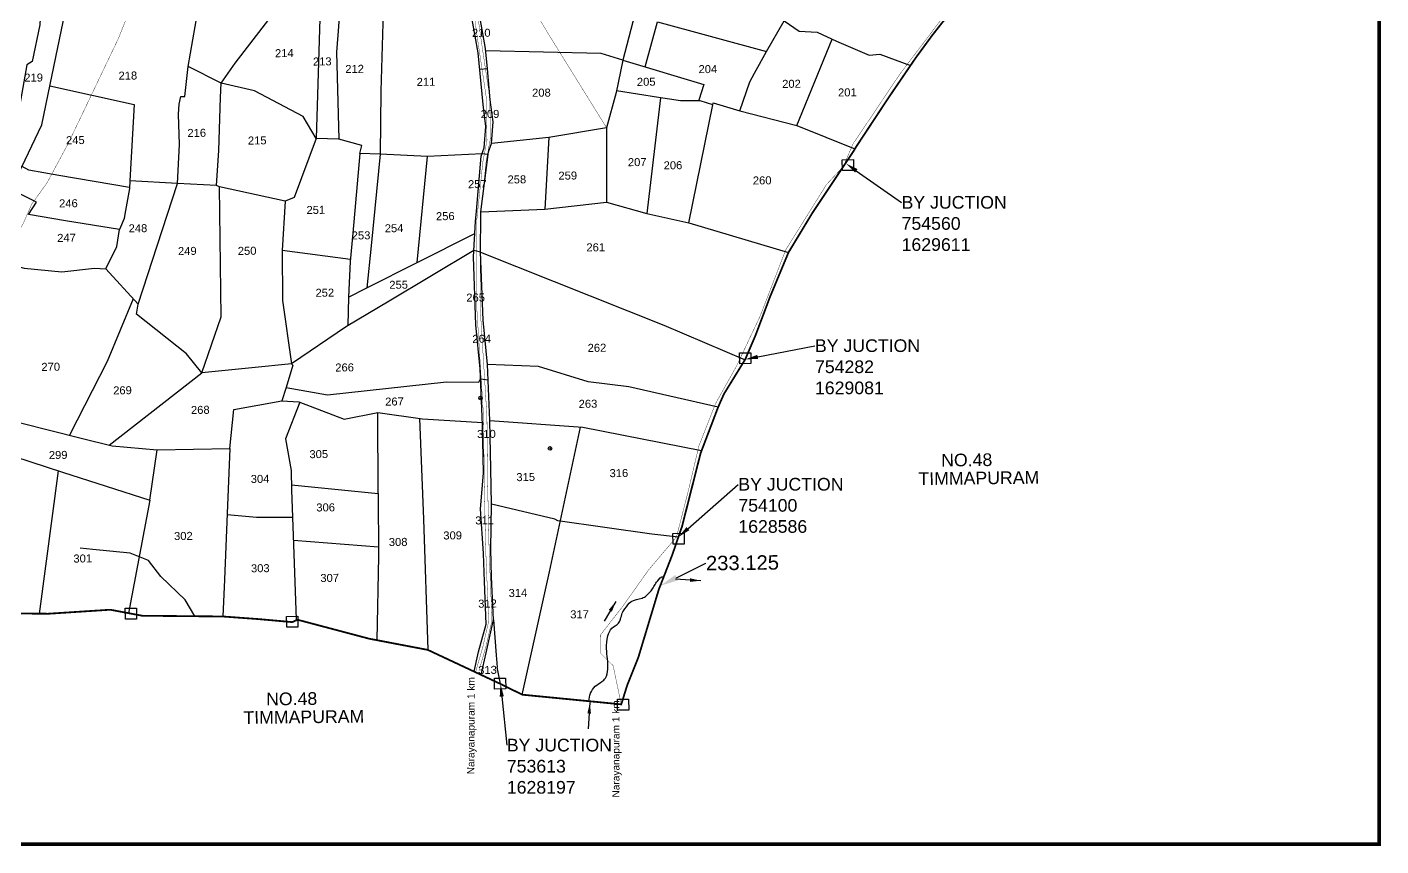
# Model space of a CAD drawing. Header units: feet. Extents: x 747415 to 756227, y 1625559 to 1633509.
# Drawn here: x 752324 to 756066, y 1627701 to 1629964 of the extents above; entities that cross this region are included whole.
import ezdxf
from ezdxf import colors
from ezdxf.entities.mleader import LeaderData, LeaderLine
from ezdxf.enums import TextEntityAlignment as Align
from ezdxf.math import Vec2, Vec3

# ---------------------------------------------------------------- set-up
doc = ezdxf.new("R2010")
doc.units = ezdxf.units.FT
doc.header["$LTSCALE"] = 15
doc.header["$MEASUREMENT"] = 0
doc.header["$PDMODE"] = 32
doc.header["$PDSIZE"] = 10
doc.linetypes.add('HIDDEN2', pattern=[0.1875, 0.125, -0.0625])
for name, color, linetype in [('CRDS STONES', 7, 'Continuous'), ('CURRENT POWER LINE', 3, 'Continuous'), ('PAPER SIZE', 10, 'Continuous'), ('PLOT', 7, 'Continuous'), ('PLOT NO', 7, 'Continuous'), ('ROADS', 6, 'Continuous'), ('TANKS-STREAM', 4, 'Continuous'), ('TEXT', 1, 'Continuous'), ('VILLAGE STONES', 240, 'Continuous')]:
    doc.layers.add(name, color=color, linetype=linetype)
doc.layers.add('VILLAGE BOUNDRY', color=5, linetype='HIDDEN2', lineweight=100)
doc.styles.get("Standard").update_dxf_attribs({"font": 'arial.ttf'})
doc.linetypes.add('DOTS', pattern='A,1e-06,-3,["●",Standard,S=3,R=0,X=-1.25,Y=-1.25],-3', length=6.000001)
doc.dimstyles.get("Standard").update_dxf_attribs({"dimtxt": 0.18, "dimasz": 30, "dimexe": 0.18, "dimexo": 0.0625, "dimgap": 0.09, "dimtad": 0, "dimtih": 1, "dimtoh": 1, "dimdec": 4, "dimzin": 0, "dimdsep": 46, "dimtxsty": 'Standard', "dimcen": 0.09, "dimadec": 0, "dimazin": 0, "dimtfac": 1, "dimtdec": 4, "dimtofl": 0, "dimtmove": 0, "dimatfit": 3, "dimfxl": 1, "dimtolj": 1, "dimtzin": 0, "dimarcsym": 0})

msp = doc.modelspace()

# ---------------------------------------------------------------- linework, layer by layer
for p in [(753576.8, 1628938.4), (753576.8, 1628938.4), (753576.8, 1628938.4), (753769, 1628799), (753769, 1628799), (753769, 1628799)]:
    msp.add_point(p)
at = {"layer": 'CURRENT POWER LINE'}
msp.add_lwpolyline([(752786.9, 1628335.3), (752760.6, 1628380.2), (752693.4, 1628445.5), (752659.2, 1628489), (752608.3, 1628509.2), (752505, 1628519.9), (752470.4, 1628523.5)], dxfattribs=at)
at = {"layer": 'PAPER SIZE', "color": 5, "const_width": 10}
msp.add_lwpolyline([(756060.6, 1627705.5), (749789.7, 1627705.5), (749789.7, 1633503.8), (756060.6, 1633503.8)], close=True, dxfattribs=at)
at = {"layer": 'PLOT'}
for points in [[(754293.6, 1629732.1), (754321.4, 1629812.6), (754334.6, 1629836), (754367.4, 1629896.1), (754416.5, 1629980.4), (754364.7, 1630007.7), (754264.3, 1630040.9), (754088.4, 1630077), (754025.8, 1630087.9), (753847.9, 1630163), (753875.3, 1630293.2), (753892, 1630372.7), (753710.7, 1630431.3), (753731.1, 1630582.6)], [(753597.9, 1629611.7), (753581.1, 1629613.5), (753430.3, 1629606.2), (753299.4, 1629612), (753243.4, 1629614.4), (753249.1, 1629636.2), (753185.1, 1629654), (753122.8, 1629655.9), (753086.3, 1629716.6), (752952.3, 1629787.5), (752859.6, 1629808.3), (752768.8, 1629854.2), (752794.6, 1630002.4), (752799.5, 1630065.1), (752821.8, 1630258.4), (752818.9, 1630266.1), (752831.1, 1630308.5), (752841.4, 1630315.9), (752838.7, 1630330.7), (752926.3, 1630433.5)], [(754085.1, 1630428.8), (754025.3, 1630084.8), (753970.3, 1629872.1), (753951.5, 1629782.6), (753925.2, 1629685.4), (753924.8, 1629514.3), (753924.7, 1629480.1), (754036.4, 1629448.3), (754152.4, 1629422.9), (754428.2, 1629340.9)], [(752380.4, 1630274.9), (752363.5, 1630061.8), (752358.4, 1629970.1), (752337.3, 1629868.8), (752322.6, 1629859.6), (752288.1, 1629661.1), (752281.3, 1629622.1), (752199.8, 1629438.2), (752177.2, 1629375.7), (752166.9, 1629337.9), (752194.1, 1629330.5), (752220.7, 1629428.2), (752235.8, 1629443.4), (752309.1, 1629577.1), (752364.6, 1629693), (752387, 1629804.9), (752439.1, 1630054.7)], [(753161.9, 1630280.6), (753156.4, 1630203.4), (753137.6, 1630138.8), (753122.6, 1629655.9), (753062.2, 1629492.7), (753036.7, 1629482.1), (752855.6, 1629522), (752847, 1629525.3), (752739.2, 1629531.2), (752607.7, 1629538.6)], [(753577.1, 1629341.1), (753558.2, 1629345.7), (753324.8, 1629205.8), (753206.5, 1629136.2), (753054.9, 1629033.2), (752945.1, 1629022), (752806.5, 1629007.9), (752859.7, 1629163), (752855.6, 1629522), (752847, 1629525.3), (752853.2, 1629622.1), (752858, 1629768.7), (752859.6, 1629808.3), (752899.2, 1629864), (753047.7, 1630058), (753135.7, 1630125)], [(753195.9, 1630142.3), (753184.6, 1629964.9), (753178.8, 1629893.9), (753185.1, 1629654)], [(753308.8, 1630037.4), (753301.4, 1629786.5), (753299.4, 1629612), (753274.4, 1629359.3), (753262.9, 1629242.6), (753402.1, 1629312.8), (753561.2, 1629393)], [(753559.4, 1628182.3), (753571.2, 1628236.6), (753592.3, 1628313.3), (753587.5, 1628431.4), (753585.3, 1628508.4), (753576.5, 1628632.3), (753585, 1628730.6), (753582.8, 1628864.2), (753575.7, 1629018.6), (753564.3, 1629140.6), (753557.1, 1629328.6), (753563.4, 1629426.2), (753565.5, 1629454.7), (753578.7, 1629606.7), (753586.7, 1629629.6), (753591.4, 1629688.8), (753583.9, 1629749.6), (753575.8, 1629835.6), (753570.4, 1629892), (753554.2, 1629984.9)], [(753579.1, 1628173.1), (753592.5, 1628234.5), (753612.4, 1628325.8), (753607.6, 1628443.9), (753605.3, 1628520.9), (753606.8, 1628645), (753605.1, 1628743.1), (753602.9, 1628876.7), (753595.8, 1629031.1), (753584.4, 1629153.1), (753577.1, 1629341.1), (753577.8, 1629442.5), (753577.9, 1629453.3), (753598.8, 1629619.2), (753606.8, 1629642.1), (753611.5, 1629701.3), (753604, 1629762.1), (753595.9, 1629848.1), (753590.5, 1629904.5), (753574.3, 1629997.4)], [(754031.9, 1629853.5), (754066.3, 1629978.3), (754367.4, 1629896.1)], [(754416.5, 1629980.4), (754457.7, 1629951.8), (754507.5, 1629949.5), (754560.8, 1629924.8), (754650.8, 1629886.3), (754680.5, 1629888.3), (754765.5, 1629857.6)], [(754451.3, 1629691.6), (754548.7, 1629930.4)], [(753970.3, 1629872.1), (753910.2, 1629890.1), (753591.2, 1629897.7)], [(752541.2, 1629295.6), (752630.5, 1629198.2), (752696.8, 1629401.3), (752739.2, 1629531.2), (752744.5, 1629638.7), (752742.2, 1629722.8), (752743.8, 1629750.7), (752748.2, 1629771.4), (752759.2, 1629771.9), (752768.8, 1629854.2)], [(753970.3, 1629872.1), (754194.4, 1629804.7), (754180, 1629761.4)], [(753595.9, 1629848.1), (753574.8, 1629846.1)], [(752386.3, 1629801.2), (752619.6, 1629749.2), (752607.7, 1629538.4), (752606.5, 1629517.1), (752594, 1629446.9), (752591.9, 1629434.9), (752579.1, 1629404.1), (752429.5, 1629428.3), (752327.7, 1629445.8), (752350, 1629480.1), (752275.9, 1629516.5)], [(754152.4, 1629422.9), (754219.1, 1629748.5), (754184.3, 1629760), (754129.4, 1629759.4), (754068.4, 1629769), (753952.5, 1629787.3)], [(754074, 1629768.1), (754036.4, 1629448.3)], [(754219.1, 1629748.5), (754219.7, 1629754), (754293.6, 1629732.1), (754451.3, 1629691.6), (754611.6, 1629626.7)], [(753925.2, 1629685.4), (753765.3, 1629658.1), (753755, 1629460.2), (753924.7, 1629480.1)], [(753765.3, 1629658.1), (753606.8, 1629642.1)], [(753243.4, 1629614.4), (753223.9, 1629393.7), (753217, 1629315.5), (753211.8, 1629216.7), (753210.2, 1629138.4)], [(753402.1, 1629312.8), (753430.3, 1629606.2)], [(752606.7, 1629520.4), (752411.6, 1629553.8), (752328.4, 1629568.1), (752309.8, 1629578.3)], [(753036.7, 1629482.1), (753028.6, 1629345.8), (753029.6, 1629207.8), (753054.9, 1629033.2), (753057.9, 1629029.4), (753039.4, 1628967.7), (753027.7, 1628931), (753074.3, 1628928), (753200.4, 1628879.7), (753292.9, 1628898.1), (753416.7, 1628881), (753582.5, 1628870.4)], [(753577.9, 1629453.3), (753755, 1629460.2)], [(752194.1, 1629330.5), (752315.8, 1629297.3), (752420.1, 1629287.3), (752510.1, 1629297.2), (752541.2, 1629295.6), (752572, 1629357.3), (752579.5, 1629404)], [(753217.4, 1629321), (753028.6, 1629345.8)], [(753577.1, 1629341.1), (754083.7, 1629140.1), (754308.1, 1629044.1)], [(753211.8, 1629216.7), (753262.9, 1629242.6)], [(752617.1, 1629212.8), (752544.8, 1629039.4), (752440.5, 1628835.8)], [(752550.6, 1628808), (752806.5, 1629007.9), (752764, 1629060.6), (752626.2, 1629170.3), (752630.5, 1629198.2)], [(751586, 1629074.2), (751636.7, 1629052.8), (751777.7, 1629005.9), (751878.9, 1628969.2), (751918, 1628955), (752029.8, 1628944.5), (752222.3, 1628912.1), (752224.5, 1628890.5), (752473.2, 1628827.5), (752558.5, 1628806), (752683, 1628795), (752883.8, 1628798.6), (752894.9, 1628906.9), (753027.7, 1628931)], [(754233.8, 1628913.5), (753986.7, 1628969.7), (753874.3, 1628983.2), (753737.3, 1629025.7), (753595.8, 1629031.1)], [(753039.4, 1628967.7), (753154.2, 1628947.1), (753482.8, 1628983.1), (753572.3, 1628981.8), (753577, 1628991.1), (753597.8, 1628989.1)], [(753077.6, 1628926.7), (753037.8, 1628825.6), (753053.9, 1628737.8), (753054.9, 1628684), (753060.3, 1628533.5), (753067.6, 1628326.6)], [(753054.6, 1628698.2), (753293.9, 1628674.5), (753292.9, 1628898.1)], [(753408.4, 1628882.1), (753419.1, 1628603.8), (753431.2, 1628242.3)], [(753602.9, 1628876.7), (753859.5, 1628857.7), (754187.9, 1628793.1)], [(753692.4, 1628118.5), (753768, 1628457.8), (753853, 1628858.2)], [(752197.6, 1628806.2), (752421.3, 1628733.8), (752662.7, 1628655.7), (752683, 1628795)], [(752883.8, 1628798.6), (752876.5, 1628619.4), (752869, 1628436.5), (752864.8, 1628334.6)], [(752357.8, 1628342.4), (752392.6, 1628605.2), (752410, 1628737.5)], [(752662.7, 1628655.7), (752604.3, 1628343.8)], [(753293.9, 1628674.5), (753294.6, 1628500.9), (753289.9, 1628269.2)], [(752876.3, 1628616.5), (752957.6, 1628609.1), (753057.6, 1628608.8)], [(754123.8, 1628554.2), (754050.4, 1628562.4), (753791, 1628599), (753782.3, 1628604), (753606.8, 1628645)], [(753294.5, 1628526.5), (753059.9, 1628544.5)], [(753612.4, 1628325.8), (753619.7, 1628227.3), (753622.6, 1628194.8)], [(753579.1, 1628173.1), (753559.4, 1628182.3)], [(753632.1, 1628148.2), (753622.6, 1628194.8)]]:
    msp.add_lwpolyline(points, dxfattribs=at)
at = {"layer": 'ROADS', "linetype": 'DOTS', "ltscale": 0.2, "const_width": 1}
for points in [[(753563.1, 1628180.5), (753583, 1628249.4), (753599.4, 1628321.1), (753591.8, 1628505.2), (753587.4, 1628693.1), (753585.4, 1628885.4), (753566.9, 1629181.7), (753566.9, 1629432.6), (753583.2, 1629590.1), (753594.8, 1629651), (753593.4, 1629764.9), (753569.5, 1629924.9), (753541.3, 1630127.9), (753505.2, 1630296.5), (753479.4, 1630358.4), (753433.6, 1630432.3), (753352.7, 1630537.3), (753318.3, 1630565.6)], [(753572.3, 1628183.5), (753592.1, 1628252.3), (753608.6, 1628324), (753600.9, 1628508.1), (753596.6, 1628696), (753594.6, 1628888.3), (753576.1, 1629184.7), (753576.1, 1629435.5), (753592.4, 1629593), (753604, 1629654), (753602.6, 1629767.8), (753578.6, 1629927.9), (753550.5, 1630130.8), (753514.4, 1630299.4), (753488.5, 1630361.3), (753442.8, 1630435.2), (753361.8, 1630540.2), (753327.4, 1630568.5)], [(751540.5, 1628458), (751608.9, 1628515.7), (751774.5, 1628636.2), (751844, 1628707.2), (751930.6, 1628806.1), (751988.7, 1628910.7), (752168.9, 1629185.9), (752312.9, 1629420.3), (752335.8, 1629473.2), (752378.8, 1629533.2), (752436.3, 1629639.8), (752575.9, 1629931.8), (752655.2, 1630128.8), (752719.8, 1630322.1), (752737.6, 1630392.2)]]:
    msp.add_lwpolyline(points, dxfattribs=at)
at = {"layer": 'ROADS', "linetype": 'HIDDEN2', "ltscale": 10, "const_width": 1}
for points in [[(753925.2, 1629685.4), (753767.3, 1629939.9), (753609.6, 1630203.3), (753594.5, 1630213.6), (753534.2, 1630220)], [(753965.9, 1628091.8), (753943.4, 1628198.6), (753909.8, 1628231.9), (753908.9, 1628284.3), (753968.7, 1628361), (754041.2, 1628463), (754118.7, 1628554.7), (754152.5, 1628687.2), (754180.3, 1628805.4), (754226.1, 1628922.2), (754284.6, 1629027), (754349.7, 1629164.6), (754420.4, 1629347.7), (754532.9, 1629528.1), (754579.9, 1629578.6), (754606.9, 1629641.4), (754737.4, 1629835.6), (754852, 1629986.8)]]:
    msp.add_lwpolyline(points, dxfattribs=at)
at = {"layer": 'TANKS-STREAM'}
msp.add_spline([(753876.5, 1628100.6), (753881, 1628122.3), (753893.8, 1628141.7), (753912.2, 1628154.5), (753921.9, 1628164.3), (753928.7, 1628189.1), (753925.5, 1628245.4), (753929.1, 1628281.2), (753939.9, 1628301.9), (753958.4, 1628316.2), (753964, 1628327.3), (753968.7, 1628344.1), (753976.2, 1628355.7), (753992.9, 1628375.9), (754023.7, 1628385.4), (754035.1, 1628392.1), (754043.3, 1628400.2), (754050.6, 1628407.9), (754057.9, 1628420.5), (754065.8, 1628432.1), (754083.7, 1628445.3), (754083.8, 1628445.3)], degree=3, dxfattribs=at)
at = {"layer": 'VILLAGE BOUNDRY', "lineweight": -2, "ltscale": 10, "const_width": 4.96}
msp.add_lwpolyline([(754863.1, 1629988.7), (754825.6, 1629941.1), (754779.7, 1629878.4), (754704.9, 1629768.7), (754615.2, 1629632.8), (754607.9, 1629620.5), (754494.8, 1629451), (754428.2, 1629340.9), (754377.1, 1629218), (754337.8, 1629113.7), (754308.6, 1629045.3), (754249.7, 1628949.6), (754233.8, 1628913.5), (754185.1, 1628785.5), (754133.9, 1628583.6), (754107.1, 1628505.5), (754069.6, 1628409), (754012.9, 1628221), (753982.3, 1628144.6), (753965.9, 1628091.8), (753692.4, 1628118.5), (753632.1, 1628148.2), (753431.2, 1628242.3), (753269.1, 1628273.2), (753071.3, 1628325.6), (753056.3, 1628319.1), (752964.5, 1628327.3), (752864.8, 1628334.6), (752682.1, 1628336.3), (752643, 1628336.5), (752553.5, 1628353.3), (752381.9, 1628342.2), (752196.8, 1628343.8)], dxfattribs=at)
at = {"layer": 'VILLAGE STONES'}
for points in [[(754576.7, 1629596.9), (754607.4, 1629597.3), (754607.8, 1629567.2), (754577, 1629566.9)], [(754293, 1629063.2), (754323.7, 1629063.5), (754324.1, 1629033.4), (754293.3, 1629033.1)], [(754108.5, 1628564.3), (754139.3, 1628564.7), (754139.6, 1628534.6), (754108.9, 1628534.2)], [(752595, 1628357.3), (752625.8, 1628357.6), (752626.1, 1628327.5), (752595.4, 1628327.2)], [(753040.8, 1628334.8), (753071.5, 1628335.2), (753071.9, 1628305.1), (753041.1, 1628304.7)], [(753615.5, 1628164), (753646.3, 1628164.3), (753646.6, 1628134.3), (753615.9, 1628133.9)], [(753955.3, 1628105.8), (753986.1, 1628106.2), (753986.4, 1628076.1), (753955.7, 1628075.7)]]:
    msp.add_lwpolyline(points, close=True, dxfattribs=at)

# ---------------------------------------------------------------- texts
at = {"layer": 'PLOT NO'}
for s, p in [('210', (753578.9, 1629947.7)), ('214', (753034.7, 1629891.6)), ('213', (753139.5, 1629868.6)), ('212', (753228.9, 1629848)), ('204', (754205.2, 1629847.5)), ('219', (752341.7, 1629823.9)), ('218', (752602.1, 1629829.5)), ('211', (753426.2, 1629812.3)), ('205', (754034.8, 1629812.4)), ('202', (754436.4, 1629806.8)), ('208', (753745.2, 1629782.3)), ('201', (754590.8, 1629783.1)), ('209', (753603.2, 1629723.4)), ('216', (752792.5, 1629671.2)), ('245', (752457, 1629651.1)), ('215', (752959.7, 1629650.2)), ('207', (754010, 1629590.4)), ('206', (754108.8, 1629581.6)), ('258', (753677.3, 1629542.6)), ('259', (753818, 1629553.1)), ('260', (754355.4, 1629539.8)), ('257', (753568.2, 1629529.6)), ('246', (752437.8, 1629476.5)), ('251', (753121.7, 1629458.3)), ('256', (753479.6, 1629441.1)), ('248', (752630.1, 1629407.6)), ('254', (753338, 1629407.7)), ('247', (752432.6, 1629381.1)), ('253', (753246.7, 1629387.8)), ('261', (753895.3, 1629354.9)), ('249', (752766.5, 1629344.8)), ('250', (752931.8, 1629345.2)), ('255', (753350.6, 1629251.5)), ('252', (753146.5, 1629229.5)), ('265', (753563.4, 1629216.1)), ('264', (753580.1, 1629102.2)), ('262', (753898.7, 1629077.2)), ('270', (752388.9, 1629024.7)), ('266', (753201.2, 1629022.9)), ('269', (752587.3, 1628959.7)), ('268', (752802.4, 1628905.6)), ('267', (753339.1, 1628928.7)), ('263', (753873.9, 1628922.5)), ('310', (753593.2, 1628839.1)), ('299', (752409.5, 1628781)), ('305', (753129.8, 1628783.4)), ('315', (753701.8, 1628720)), ('316', (753959.2, 1628731)), ('304', (752967.6, 1628714.9)), ('306', (753148.9, 1628636.1)), ('311', (753588.2, 1628600.3)), ('302', (752755.6, 1628557.2)), ('308', (753349.2, 1628540.6)), ('309', (753499.9, 1628558.7)), ('301', (752477.4, 1628495)), ('303', (752968.2, 1628468)), ('307', (753160, 1628441.2)), ('314', (753680.2, 1628399.8)), ('312', (753596.2, 1628370.3)), ('317', (753850.6, 1628340.7)), ('313', (753596.2, 1628186.9))]:
    msp.add_text(s, height=22.12, rotation=0.6483, dxfattribs=at).set_placement(p, align=Align.MIDDLE_CENTER)
for s, rotation, p in [('Narayanapuram 1 km ', 89.8126, (753559.9, 1627898.4)), ('Narayanapuram 1 km', 90, (753960.9, 1627834.3))]:
    msp.add_text(s, height=20, rotation=rotation, dxfattribs=at).set_placement(p)
at = {"layer": 'TEXT'}
for s, p in [('NO.48 ', (754850.3, 1628749)), ('TIMMAPURAM', (754787.4, 1628697.9)), ('NO.48 ', (752984.5, 1628088.9)), ('TIMMAPURAM', (752921.7, 1628037.7))]:
    msp.add_text(s, height=35, rotation=0.6483, dxfattribs=at).set_placement(p)

# ---------------------------------------------------------------- leaders
at = {"layer": 'CRDS STONES', "color": 1}
ml = msp.add_multileader_mtext('Standard', dxfattribs=at)
ml.set_content('BY JUCTION\\P754560\\P1629611', color=1)
ml.set_leader_properties()
ml.build(insert=Vec2(0, 0))
ml.multileader.update_dxf_attribs({"dogleg_length": 0.36, "arrow_head_size": 35})
ctx = ml.context
ctx.base_point, ctx.char_height, ctx.arrow_head_size, ctx.landing_gap_size, ctx.plane_origin = Vec3(754740.7, 1629478.9), 35, 35, 0.09, Vec3(754691.3, 1629964.6)
notes = []
notes.append((ctx, [(0, (1, 1, 0), (754740.7, 1629478.9), (1, 0), 1.396927018504357e-11, [(0, [(754586.9, 1629586.5)], 0, [])])]))
ctx.mtext.insert, ctx.mtext.flow_direction = Vec3(754740.7, 1629496.7), 5
ml = msp.add_multileader_mtext('Standard', dxfattribs=at)
ml.set_content('BY JUCTION\\P754282\\P1629081', color=1)
ml.set_leader_properties()
ml.build(insert=Vec2(0, 0))
ml.multileader.update_dxf_attribs({"dogleg_length": 0.36, "arrow_head_size": 35})
ctx = ml.context
ctx.base_point, ctx.char_height, ctx.arrow_head_size, ctx.landing_gap_size, ctx.plane_origin = Vec3(754501.2, 1629082.8), 35, 35, 0.09, Vec3(754426.3, 1629196.6)
notes.append((ctx, [(0, (1, 1, 0), (754501.2, 1629082.8), (1, 0), 1.396927018504357e-11, [(0, [(754308.6, 1629045.3)], 0, [])])]))
ctx.mtext.insert, ctx.mtext.flow_direction = Vec3(754501.3, 1629100.6), 5
ml = msp.add_multileader_mtext('Standard', dxfattribs=at)
ml.set_content('BY JUCTION\\P754100\\P1628586', color=1)
ml.set_leader_properties()
ml.build(insert=Vec2(0, 0))
ml.multileader.update_dxf_attribs({"dogleg_length": 0.36, "arrow_head_size": 35})
ctx = ml.context
ctx.base_point, ctx.char_height, ctx.arrow_head_size, ctx.landing_gap_size, ctx.plane_origin = Vec3(754289.4, 1628699.8), 35, 35, 0.09, Vec3(754244, 1628704.9)
notes.append((ctx, [(0, (1, 1, 0), (754289.4, 1628699.8), (1, 0), 1.396927018504357e-11, [(0, [(754123.8, 1628554.2)], 0, [])])]))
ctx.mtext.insert, ctx.mtext.flow_direction = Vec3(754289.5, 1628717.6), 5
ml = msp.add_multileader_mtext('Standard', dxfattribs=at)
ml.set_content('BY JUCTION\\P753613\\P1628197', color=1)
ml.set_leader_properties()
ml.build(insert=Vec2(0, 0))
ml.multileader.update_dxf_attribs({"dogleg_length": 0.36, "arrow_head_size": 35})
ctx = ml.context
ctx.base_point, ctx.char_height, ctx.arrow_head_size, ctx.landing_gap_size, ctx.plane_origin = Vec3(753649.5, 1627978.9), 35, 35, 0.09, Vec3(753761.4, 1628306.4)
notes.append((ctx, [(0, (1, 1, 0), (753649.5, 1627978.9), (1, 0), 1.396927018504357e-11, [(0, [(753632.1, 1628148.2)], 0, [])])]))
ctx.mtext.insert, ctx.mtext.flow_direction = Vec3(753649.6, 1627996.7), 5
at = {"layer": 'PLOT NO', "color": 5}
for points in [[(754185.8, 1628433.6), (754115.9, 1628437.3)], [(753950.9, 1628376.2), (753919, 1628321.6)], [(753879.2, 1628096.5), (753874.3, 1628023.8)]]:
    msp.add_leader(points, dimstyle='Standard', override={"dimgap": 0.09, "dimtad": 0}, dxfattribs=at)
at = {"layer": 'VILLAGE STONES', "color": 1}
ml = msp.add_multileader_mtext('Standard', dxfattribs=at)
ml.set_content('233.125', color=1)
ml.set_leader_properties()
ml.build(insert=Vec2(0, 0))
ml.multileader.update_dxf_attribs({"dogleg_length": 0.36, "arrow_head_size": 50})
ctx = ml.context
ctx.base_point, ctx.char_height, ctx.arrow_head_size, ctx.landing_gap_size, ctx.plane_origin, ctx.plane_x_axis, ctx.plane_y_axis = Vec3(754199.9, 1628481.7), 40, 50, 0.0498, Vec3(754297, 1628278), Vec3(0.999936, 0.011314), Vec3(-0.011314, 0.999936)
notes.append((ctx, [(0, (1, 1, 0), (754199.9, 1628481.7), (0.999936, 0.011314), 7.733052732383373e-12, [(0, [(754073.7, 1628419.6)], 0, [])])]))
ctx.mtext.insert, ctx.mtext.text_direction, ctx.mtext.rotation, ctx.mtext.flow_direction = Vec3(754199.7, 1628502), Vec3(0.999936, 0.011314), 0.011314, 5
for ctx, leaders in notes:
    for number, flags, end, landing, length, lines in leaders:
        leader = LeaderData()
        leader.index, (leader.has_last_leader_line, leader.has_dogleg_vector, leader.attachment_direction) = number, flags
        leader.last_leader_point, leader.dogleg_vector, leader.dogleg_length = Vec3(end), Vec3(landing), length
        for number, points, colour, breaks in lines:
            line = LeaderLine()
            line.index, line.vertices, line.color, line.breaks = number, Vec3.list(points), colors.encode_raw_color(colour), breaks
            leader.lines.append(line)
        ctx.leaders.append(leader)

doc.saveas('drawing.dxf')
